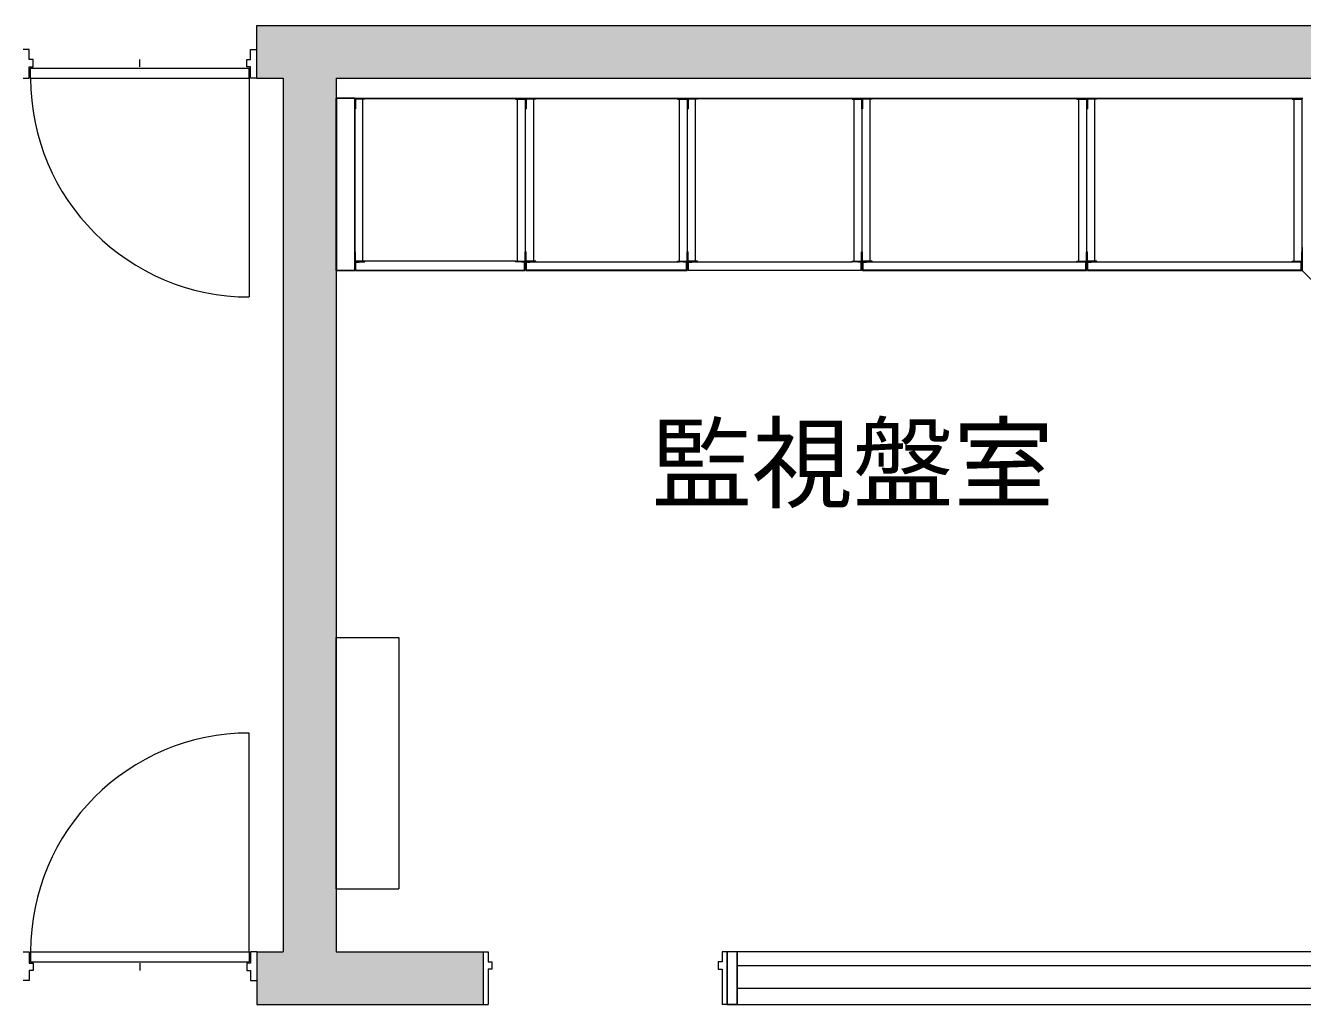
# Model space of a CAD drawing. Units: millimetres at full size, sheet at 1:200; details may follow other scales. Extents: x -41541 to 42058, y -39868 to 8614.
# Drawn here: x 5034 to 10112, y -14181 to -10286 of the extents above; entities that cross this region are included whole.
import ezdxf
from ezdxf.enums import TextEntityAlignment as Align

# ---------------------------------------------------------------- set-up
doc = ezdxf.new("R2010")
doc.units = ezdxf.units.MM
doc.header["$LTSCALE"] = 200
doc.layers.add('0-1_躯体', color=7, linetype='Continuous', lineweight=9)
doc.layers.add('0-2_建具', color=7, linetype='Continuous', lineweight=9)
doc.layers.add('0-4_室名', color=7, linetype='Continuous')
doc.styles.add('ＭＳ Ｐゴシック', font='')
doc.styles.get('ＭＳ Ｐゴシック').set_extended_font_data('MS PGothic')

msp = doc.modelspace()

# ---------------------------------------------------------------- linework, layer by layer
at = {"layer": '0-1_躯体'}
for p, q in [((5953.9, -10286.2), (11808.9, -10286.2)), ((5953.9, -10496.2), (5953.9, -10286.2)), ((5953.9, -10496.2), (6058.9, -10496.2)), ((6058.9, -10496.2), (6058.9, -13971.2)), ((6268.9, -10496.2), (10518.9, -10496.2)), ((5953.9, -13971.2), (6058.9, -13971.2)), ((6853.9, -13971.2), (6853.9, -14181.2)), ((10518.9, -13971.2), (7823.9, -13971.2)), ((7823.9, -13971.2), (7823.9, -14181.2)), ((7863.9, -13971.2), (7863.9, -14181.2)), ((7823.9, -14181.2), (13188.9, -14181.2))]:
    msp.add_line(p, q, dxfattribs=at)
for points in [[(6268.9, -10496.2), (6268.9, -13971.2), (6853.9, -13971.2)], [(5953.9, -13971.2), (5953.9, -14181.2), (6853.9, -14181.2)]]:
    msp.add_lwpolyline(points, dxfattribs=at)
at = {"layer": '0-1_躯体', "color": 9}
for points in [[(11808.9, -10496.2), (11808.9, -10286.2), (5953.9, -10496.2), (5953.9, -10286.2)], [(6058.9, -10496.2), (6058.9, -13971.2), (6268.9, -10496.2), (6268.9, -13971.2)], [(5953.9, -13971.2), (5953.9, -14181.2), (6853.9, -13971.2), (6853.9, -14181.2)]]:
    msp.add_solid(points, dxfattribs=at)
at = {"layer": '0-2_建具'}
for p, q in [((5953.9, -10496.2), (5953.9, -10379.6)), ((5053.9, -10496.2), (5053.9, -10456.2)), ((5053.9, -10456.2), (5923.9, -10456.2)), ((5488.9, -10451.2), (5488.9, -10421.2)), ((5923.9, -10496.2), (5923.9, -10456.2)), ((5053.9, -10496.2), (5923.9, -10496.2)), ((6343.9, -10575.2), (6268.9, -10575.2)), ((6268.9, -11261.2), (6268.9, -10575.2)), ((6270.9, -10577.2), (6270.9, -11259.2)), ((6341.9, -10577.2), (6270.9, -10577.2)), ((6341.9, -10577.2), (6341.9, -11259.2)), ((6343.9, -10575.2), (6343.9, -11261.2)), ((6343.9, -10575.2), (10113.4, -10575.2)), ((6343.9, -10617.2), (6343.9, -10577.2)), ((6343.9, -10617.2), (6343.9, -10577.2)), ((6343.9, -10617.2), (6343.9, -10577.2)), ((6343.9, -10617.2), (6343.9, -10577.2)), ((6343.9, -10617.2), (6343.9, -10577.2)), ((6343.9, -10577.2), (6358.9, -10577.2)), ((6343.9, -10617.2), (6343.9, -10577.2)), ((6343.9, -10617.2), (6343.9, -10577.2)), ((6345.9, -10579.2), (6345.9, -10617.2)), ((6383.9, -10579.2), (6345.9, -10579.2)), ((6375.9, -11224.2), (6375.9, -10579.2)), ((6383.9, -10577.2), (6383.9, -10579.2)), ((6383.9, -10577.2), (10111.4, -10577.2)), ((6982.9, -10577.2), (6982.9, -10579.2)), ((6982.9, -10579.2), (7020.9, -10579.2)), ((6990.9, -11224.2), (6990.9, -10579.2)), ((7022.9, -10577.2), (7007.9, -10577.2)), ((7020.9, -10579.2), (7020.9, -10617.2)), ((7022.9, -10617.2), (7022.9, -10577.2)), ((7022.9, -10617.2), (7022.9, -10577.2)), ((7022.9, -10617.2), (7022.9, -10577.2)), ((7022.9, -10617.2), (7022.9, -10577.2)), ((7022.9, -10617.2), (7022.9, -10577.2)), ((7022.9, -10617.2), (7022.9, -10577.2)), ((7022.9, -10617.2), (7022.9, -10577.2)), ((7022.9, -10617.2), (7022.9, -10577.2)), ((7022.9, -10617.2), (7022.9, -10577.2)), ((7022.9, -10617.2), (7022.9, -10577.2)), ((7022.9, -10617.2), (7022.9, -10577.2)), ((7022.9, -10617.2), (7022.9, -10577.2)), ((7022.9, -10577.2), (7037.9, -10577.2)), ((7022.9, -10617.2), (7022.9, -10577.2)), ((7022.9, -10617.2), (7022.9, -10577.2)), ((7024.9, -10579.2), (7024.9, -10617.2)), ((7062.9, -10579.2), (7024.9, -10579.2)), ((7054.9, -11224.2), (7054.9, -10579.2)), ((7062.9, -10577.2), (7062.9, -10579.2)), ((7626.9, -10577.2), (7626.9, -10579.2)), ((7626.9, -10579.2), (7664.9, -10579.2)), ((7634.9, -11224.2), (7634.9, -10579.2)), ((7666.9, -10577.2), (7651.9, -10577.2)), ((7664.9, -10579.2), (7664.9, -10617.2)), ((7666.9, -10617.2), (7666.9, -10577.2)), ((7666.9, -10617.2), (7666.9, -10577.2)), ((7666.9, -10617.2), (7666.9, -10577.2)), ((7666.9, -10617.2), (7666.9, -10577.2)), ((7666.9, -10617.2), (7666.9, -10577.2)), ((7666.9, -10577.2), (7681.9, -10577.2)), ((7666.9, -10617.2), (7666.9, -10577.2)), ((7666.9, -10617.2), (7666.9, -10577.2)), ((7666.9, -10617.2), (7666.9, -10577.2)), ((7666.9, -10617.2), (7666.9, -10577.2)), ((7666.9, -10617.2), (7666.9, -10577.2)), ((7666.9, -10617.2), (7666.9, -10577.2)), ((7666.9, -10617.2), (7666.9, -10577.2)), ((7666.9, -10617.2), (7666.9, -10577.2)), ((7666.9, -10617.2), (7666.9, -10577.2)), ((7668.9, -10579.2), (7668.9, -10617.2)), ((7706.9, -10579.2), (7668.9, -10579.2)), ((7698.9, -11224.2), (7698.9, -10579.2)), ((7706.9, -10577.2), (7706.9, -10579.2)), ((8320.9, -10577.2), (8320.9, -10579.2)), ((8320.9, -10579.2), (8358.9, -10579.2)), ((8328.9, -11224.2), (8328.9, -10579.2)), ((8360.9, -10577.2), (8345.9, -10577.2)), ((8358.9, -10579.2), (8358.9, -10617.2)), ((8360.9, -10617.2), (8360.9, -10577.2)), ((8360.9, -10617.2), (8360.9, -10577.2)), ((8360.9, -10617.2), (8360.9, -10577.2)), ((8360.9, -10617.2), (8360.9, -10577.2)), ((8360.9, -10617.2), (8360.9, -10577.2)), ((8360.9, -10617.2), (8360.9, -10577.2)), ((8360.9, -10617.2), (8360.9, -10577.2)), ((8360.9, -10617.2), (8360.9, -10577.2)), ((8360.9, -10617.2), (8360.9, -10577.2)), ((8360.9, -10617.2), (8360.9, -10577.2)), ((8360.9, -10617.2), (8360.9, -10577.2)), ((8360.9, -10617.2), (8360.9, -10577.2)), ((8360.9, -10577.2), (8375.9, -10577.2)), ((8360.9, -10617.2), (8360.9, -10577.2)), ((8360.9, -10617.2), (8360.9, -10577.2)), ((8362.9, -10579.2), (8362.9, -10617.2)), ((8400.9, -10579.2), (8362.9, -10579.2)), ((8392.9, -11224.2), (8392.9, -10579.2)), ((8400.9, -10577.2), (8400.9, -10579.2)), ((9214.9, -10577.2), (9214.9, -10579.2)), ((9214.9, -10579.2), (9252.9, -10579.2)), ((9222.9, -11224.2), (9222.9, -10579.2)), ((9254.9, -10577.2), (9239.9, -10577.2)), ((9252.9, -10579.2), (9252.9, -10617.2)), ((9254.9, -10617.2), (9254.9, -10577.2)), ((9254.9, -10617.2), (9254.9, -10577.2)), ((9254.9, -10617.2), (9254.9, -10577.2)), ((9254.9, -10617.2), (9254.9, -10577.2)), ((9254.9, -10617.2), (9254.9, -10577.2)), ((9254.9, -10577.2), (9269.9, -10577.2)), ((9254.9, -10617.2), (9254.9, -10577.2)), ((9254.9, -10617.2), (9254.9, -10577.2)), ((9254.9, -10617.2), (9254.9, -10577.2)), ((9254.9, -10617.2), (9254.9, -10577.2)), ((9254.9, -10617.2), (9254.9, -10577.2)), ((9254.9, -10617.2), (9254.9, -10577.2)), ((9254.9, -10617.2), (9254.9, -10577.2)), ((9254.9, -10617.2), (9254.9, -10577.2)), ((9254.9, -10617.2), (9254.9, -10577.2)), ((9256.9, -10579.2), (9256.9, -10617.2)), ((9294.9, -10579.2), (9256.9, -10579.2)), ((9286.9, -11224.2), (9286.9, -10579.2)), ((9294.9, -10577.2), (9294.9, -10579.2)), ((10071.4, -10577.2), (10071.4, -10579.2)), ((10071.4, -10579.2), (10109.4, -10579.2)), ((10079.4, -11224.2), (10079.4, -10579.2)), ((10109.4, -10579.2), (10109.4, -10617.2)), ((10111.4, -10617.2), (10111.4, -10577.2)), ((6343.9, -10617.2), (6345.9, -10617.2)), ((7022.9, -10617.2), (7020.9, -10617.2)), ((7022.9, -10617.2), (7024.9, -10617.2)), ((7022.9, -11186.2), (7022.9, -10617.2)), ((7666.9, -10617.2), (7664.9, -10617.2)), ((7666.9, -10617.2), (7668.9, -10617.2)), ((7666.9, -11186.2), (7666.9, -10617.2)), ((8360.9, -10617.2), (8358.9, -10617.2)), ((8360.9, -10617.2), (8362.9, -10617.2)), ((8360.9, -11186.2), (8360.9, -10617.2)), ((9254.9, -10617.2), (9252.9, -10617.2)), ((9254.9, -10617.2), (9256.9, -10617.2)), ((9254.9, -11186.2), (9254.9, -10617.2)), ((10111.4, -10617.2), (10109.4, -10617.2)), ((10111.4, -11186.2), (10111.4, -10617.2)), ((10111.4, -11169), (10111.4, -11261.2)), ((6343.9, -11186.2), (6343.9, -11226.2)), ((6343.9, -11186.2), (6343.9, -11226.2)), ((6343.9, -11186.2), (6343.9, -11226.2)), ((6343.9, -11186.2), (6343.9, -11226.2)), ((6343.9, -11186.2), (6343.9, -11226.2)), ((6343.9, -11186.2), (6343.9, -11226.2)), ((6343.9, -11186.2), (6343.9, -11226.2)), ((6343.9, -11186.2), (6345.9, -11186.2)), ((6345.9, -11224.2), (6345.9, -11186.2)), ((7022.9, -11186.2), (7020.9, -11186.2)), ((7020.9, -11224.2), (7020.9, -11186.2)), ((7022.9, -11186.2), (7022.9, -11226.2)), ((7022.9, -11186.2), (7022.9, -11226.2)), ((7022.9, -11186.2), (7022.9, -11226.2)), ((7022.9, -11186.2), (7022.9, -11226.2)), ((7022.9, -11186.2), (7022.9, -11226.2)), ((7022.9, -11186.2), (7022.9, -11226.2)), ((7022.9, -11186.2), (7022.9, -11226.2)), ((7022.9, -11186.2), (7022.9, -11226.2)), ((7022.9, -11186.2), (7022.9, -11226.2)), ((7022.9, -11186.2), (7022.9, -11226.2)), ((7022.9, -11186.2), (7022.9, -11226.2)), ((7022.9, -11186.2), (7022.9, -11226.2)), ((7022.9, -11186.2), (7022.9, -11226.2)), ((7022.9, -11186.2), (7022.9, -11226.2)), ((7022.9, -11186.2), (7024.9, -11186.2)), ((7024.9, -11224.2), (7024.9, -11186.2)), ((7666.9, -11186.2), (7664.9, -11186.2)), ((7664.9, -11224.2), (7664.9, -11186.2)), ((7666.9, -11186.2), (7666.9, -11226.2)), ((7666.9, -11186.2), (7666.9, -11226.2)), ((7666.9, -11186.2), (7666.9, -11226.2)), ((7666.9, -11186.2), (7666.9, -11226.2)), ((7666.9, -11186.2), (7666.9, -11226.2)), ((7666.9, -11186.2), (7666.9, -11226.2)), ((7666.9, -11186.2), (7666.9, -11226.2)), ((7666.9, -11186.2), (7668.9, -11186.2)), ((7666.9, -11186.2), (7666.9, -11226.2)), ((7666.9, -11186.2), (7666.9, -11226.2)), ((7666.9, -11186.2), (7666.9, -11226.2)), ((7666.9, -11186.2), (7666.9, -11226.2)), ((7666.9, -11186.2), (7666.9, -11226.2)), ((7666.9, -11186.2), (7666.9, -11226.2)), ((7666.9, -11186.2), (7666.9, -11226.2)), ((7668.9, -11224.2), (7668.9, -11186.2)), ((8360.9, -11186.2), (8358.9, -11186.2)), ((8358.9, -11224.2), (8358.9, -11186.2)), ((8360.9, -11186.2), (8360.9, -11226.2)), ((8360.9, -11186.2), (8360.9, -11226.2)), ((8360.9, -11186.2), (8360.9, -11226.2)), ((8360.9, -11186.2), (8360.9, -11226.2)), ((8360.9, -11186.2), (8360.9, -11226.2)), ((8360.9, -11186.2), (8360.9, -11226.2)), ((8360.9, -11186.2), (8360.9, -11226.2)), ((8360.9, -11186.2), (8360.9, -11226.2)), ((8360.9, -11186.2), (8360.9, -11226.2)), ((8360.9, -11186.2), (8360.9, -11226.2)), ((8360.9, -11186.2), (8360.9, -11226.2)), ((8360.9, -11186.2), (8360.9, -11226.2)), ((8360.9, -11186.2), (8360.9, -11226.2)), ((8360.9, -11186.2), (8360.9, -11226.2)), ((8360.9, -11186.2), (8362.9, -11186.2)), ((8362.9, -11224.2), (8362.9, -11186.2)), ((9254.9, -11186.2), (9252.9, -11186.2)), ((9252.9, -11224.2), (9252.9, -11186.2)), ((9254.9, -11186.2), (9254.9, -11226.2)), ((9254.9, -11186.2), (9254.9, -11226.2)), ((9254.9, -11186.2), (9254.9, -11226.2)), ((9254.9, -11186.2), (9254.9, -11226.2)), ((9254.9, -11186.2), (9254.9, -11226.2)), ((9254.9, -11186.2), (9254.9, -11226.2)), ((9254.9, -11186.2), (9254.9, -11226.2)), ((9254.9, -11186.2), (9256.9, -11186.2)), ((9254.9, -11186.2), (9254.9, -11226.2)), ((9254.9, -11186.2), (9254.9, -11226.2)), ((9254.9, -11186.2), (9254.9, -11226.2)), ((9254.9, -11186.2), (9254.9, -11226.2)), ((9254.9, -11186.2), (9254.9, -11226.2)), ((9254.9, -11186.2), (9254.9, -11226.2)), ((9254.9, -11186.2), (9254.9, -11226.2)), ((9256.9, -11224.2), (9256.9, -11186.2)), ((10109.4, -11224.2), (10109.4, -11186.2)), ((10111.4, -11186.2), (10109.4, -11186.2)), ((6268.9, -11261.2), (6343.9, -11261.2)), ((6270.9, -11259.2), (6341.9, -11259.2)), ((6345.9, -11261.2), (6345.9, -11226.2)), ((6345.9, -11261.2), (7020.9, -11261.2)), ((6347.9, -11228.2), (6360.9, -11228.2)), ((6347.9, -11259.2), (6347.9, -11228.2)), ((6347.9, -11259.2), (7018.9, -11259.2)), ((6360.9, -11228.2), (6360.9, -11226.2)), ((6982.9, -11224.2), (6375.9, -11224.2)), ((7005.9, -11228.2), (7005.9, -11226.2)), ((7018.9, -11228.2), (7005.9, -11228.2)), ((7018.9, -11259.2), (7018.9, -11228.2)), ((7020.9, -11261.2), (7020.9, -11226.2)), ((7024.9, -11261.2), (7024.9, -11226.2)), ((7024.9, -11261.2), (7664.9, -11261.2)), ((7026.9, -11228.2), (7039.9, -11228.2)), ((7026.9, -11259.2), (7026.9, -11228.2)), ((7662.9, -11259.2), (7026.9, -11259.2)), ((7039.9, -11228.2), (7039.9, -11226.2)), ((7062.9, -11226.2), (7634.9, -11226.2)), ((7649.9, -11228.2), (7649.9, -11226.2)), ((7662.9, -11228.2), (7649.9, -11228.2)), ((7662.9, -11259.2), (7662.9, -11228.2)), ((7664.9, -11261.2), (7664.9, -11226.2)), ((7668.9, -11261.2), (7668.9, -11226.2)), ((8358.9, -11261.2), (7668.9, -11261.2)), ((7670.9, -11228.2), (7683.9, -11228.2)), ((7670.9, -11259.2), (7670.9, -11228.2)), ((7670.9, -11259.2), (8356.9, -11259.2)), ((7683.9, -11228.2), (7683.9, -11226.2)), ((7706.9, -11226.2), (8320.9, -11226.2)), ((8343.9, -11228.2), (8343.9, -11226.2)), ((8356.9, -11228.2), (8343.9, -11228.2)), ((8356.9, -11259.2), (8356.9, -11228.2)), ((8358.9, -11261.2), (8358.9, -11226.2)), ((8362.9, -11261.2), (8362.9, -11226.2)), ((8362.9, -11261.2), (9252.9, -11261.2)), ((8364.9, -11228.2), (8377.9, -11228.2)), ((8364.9, -11259.2), (8364.9, -11228.2)), ((9250.9, -11259.2), (8364.9, -11259.2)), ((8377.9, -11228.2), (8377.9, -11226.2)), ((8400.9, -11226.2), (9237.9, -11226.2)), ((9237.9, -11228.2), (9237.9, -11226.2)), ((9250.9, -11228.2), (9237.9, -11228.2)), ((9250.9, -11259.2), (9250.9, -11228.2)), ((9252.9, -11261.2), (9252.9, -11226.2)), ((9256.9, -11261.2), (9256.9, -11226.2)), ((9258.9, -11228.2), (9271.9, -11228.2)), ((9258.9, -11259.2), (9258.9, -11228.2)), ((10107.4, -11259.2), (9258.9, -11259.2)), ((9271.9, -11228.2), (9271.9, -11226.2)), ((9294.9, -11226.2), (9917.7, -11226.2)), ((9908.9, -11226.2), (10111.4, -11226.2)), ((10071.4, -11224.2), (10109.4, -11224.2)), ((10071.4, -11226.2), (10071.4, -11224.2)), ((10107.4, -11259.2), (10107.4, -11228.2)), ((10188.4, -11338.2), (10111.4, -11261.2)), ((6268.9, -13721.2), (6268.9, -12721.2)), ((6268.9, -13721.2), (6518.9, -13721.2)), ((5053.9, -13971.2), (5053.9, -14011.2)), ((5053.9, -13971.2), (5923.9, -13971.2)), ((5053.9, -14011.2), (5923.9, -14011.2)), ((5488.9, -14016.2), (5488.9, -14046.2)), ((5923.9, -13971.2), (5923.9, -14011.2)), ((5953.9, -13971.2), (5953.9, -14087.7)), ((6853.9, -13971.2), (6853.9, -14181.2)), ((7863.9, -13971.2), (7803.9, -13971.2)), ((7823.9, -13971.2), (7823.9, -14181.2)), ((7823.9, -14181.2), (7823.9, -13971.2)), ((7863.9, -14181.2), (7863.9, -13971.2)), ((6873.9, -14041.2), (6873.9, -14181.2)), ((7803.9, -14041.2), (7803.9, -14181.2)), ((7863.9, -14026.2), (10163.9, -14026.2)), ((7863.9, -14116.2), (10163.9, -14116.2)), ((6853.9, -14181.2), (6873.9, -14181.2)), ((7823.9, -14181.2), (7803.9, -14181.2)), ((7863.9, -14181.2), (7823.9, -14181.2))]:
    msp.add_line(p, q, dxfattribs=at)
at = {"layer": '0-2_建具', "color": 4, "lineweight": 5}
for p, q in [((5923.9, -10496.2), (5923.9, -11366.2)), ((5923.9, -13971.2), (5923.9, -13101.2))]:
    msp.add_line(p, q, dxfattribs=at)
at = {"layer": '0-2_建具'}
for points in [[(5023.9, -10496.2), (5048.9, -10496.2), (5048.9, -10451.2), (5063.9, -10451.2), (5063.9, -10421.2), (5048.9, -10421.2), (5048.9, -10381.2), (5023.9, -10381.2)], [(5953.9, -10496.2), (5928.9, -10496.2), (5928.9, -10451.2), (5913.9, -10451.2), (5913.9, -10421.2), (5928.9, -10421.2), (5928.9, -10381.2), (5953.9, -10381.2)], [(6343.9, -10617.2), (6343.9, -10577.2), (6383.9, -10577.2)], [(7022.9, -10617.2), (7022.9, -10577.2), (6982.9, -10577.2)], [(7022.9, -10617.2), (7022.9, -10577.2), (7062.9, -10577.2)], [(7666.9, -10617.2), (7666.9, -10577.2), (7626.9, -10577.2)], [(7666.9, -10617.2), (7666.9, -10577.2), (7706.9, -10577.2)], [(8360.9, -10617.2), (8360.9, -10577.2), (8320.9, -10577.2)], [(8360.9, -10617.2), (8360.9, -10577.2), (8400.9, -10577.2)], [(9254.9, -10617.2), (9254.9, -10577.2), (9214.9, -10577.2)], [(9254.9, -10617.2), (9254.9, -10577.2), (9294.9, -10577.2)], [(6343.9, -11186.2), (6343.9, -11226.2), (6383.9, -11226.2)], [(7022.9, -11186.2), (7022.9, -11226.2), (6982.9, -11226.2)], [(7022.9, -11186.2), (7022.9, -11226.2), (7062.9, -11226.2)], [(7666.9, -11186.2), (7666.9, -11226.2), (7626.9, -11226.2)], [(7666.9, -11186.2), (7666.9, -11226.2), (7706.9, -11226.2)], [(8360.9, -11186.2), (8360.9, -11226.2), (8320.9, -11226.2)], [(8360.9, -11186.2), (8360.9, -11226.2), (8400.9, -11226.2)], [(9254.9, -11186.2), (9254.9, -11226.2), (9214.9, -11226.2)], [(9254.9, -11186.2), (9254.9, -11226.2), (9294.9, -11226.2)], [(6383.9, -11226.2), (6383.9, -11224.2), (6345.9, -11224.2)], [(6982.9, -11226.2), (6982.9, -11224.2), (7020.9, -11224.2)], [(7062.9, -11226.2), (7062.9, -11224.2), (7024.9, -11224.2)], [(7626.9, -11226.2), (7626.9, -11224.2), (7664.9, -11224.2)], [(7706.9, -11226.2), (7706.9, -11224.2), (7668.9, -11224.2)], [(8320.9, -11226.2), (8320.9, -11224.2), (8358.9, -11224.2)], [(8400.9, -11226.2), (8400.9, -11224.2), (8362.9, -11224.2)], [(9214.9, -11226.2), (9214.9, -11224.2), (9252.9, -11224.2)], [(9294.9, -11226.2), (9294.9, -11224.2), (9256.9, -11224.2)], [(9256.9, -11261.2), (10109.4, -11261.2), (10109.4, -11226.2)], [(10107.4, -11228.2), (10094.4, -11228.2), (10094.4, -11226.2)], [(6268.9, -12721.2), (6518.9, -12721.2), (6518.9, -13721.2)], [(5023.9, -13971.2), (5048.9, -13971.2), (5048.9, -14016.2), (5063.9, -14016.2), (5063.9, -14046.2), (5048.9, -14046.2), (5048.9, -14086.2), (5023.9, -14086.2)], [(5953.9, -13971.2), (5928.9, -13971.2), (5928.9, -14016.2), (5913.9, -14016.2), (5913.9, -14046.2), (5928.9, -14046.2), (5928.9, -14086.2), (5953.9, -14086.2)], [(6853.9, -13971.2), (6873.9, -13971.2), (6873.9, -14011.2), (6888.9, -14011.2), (6888.9, -14041.2), (6873.9, -14041.2)], [(7803.9, -13971.2), (7803.9, -14011.2), (7788.9, -14011.2), (7788.9, -14041.2), (7803.9, -14041.2)]]:
    msp.add_lwpolyline(points, dxfattribs=at)
at = {"layer": '0-2_建具', "color": 4, "lineweight": 5}
for centre, start, end in [((5923.9, -10496.2), 180, 270), ((5923.9, -13971.2), 90, 180)]:
    msp.add_arc(centre, 870, start, end, dxfattribs=at)

# ---------------------------------------------------------------- texts
at = {"layer": '0-4_室名', "style": 'ＭＳ Ｐゴシック'}
msp.add_text('監視盤室', height=293.3, dxfattribs=at).set_placement((7523.6, -12262.6), align=Align.BOTTOM_LEFT)

doc.saveas('drawing.dxf')
